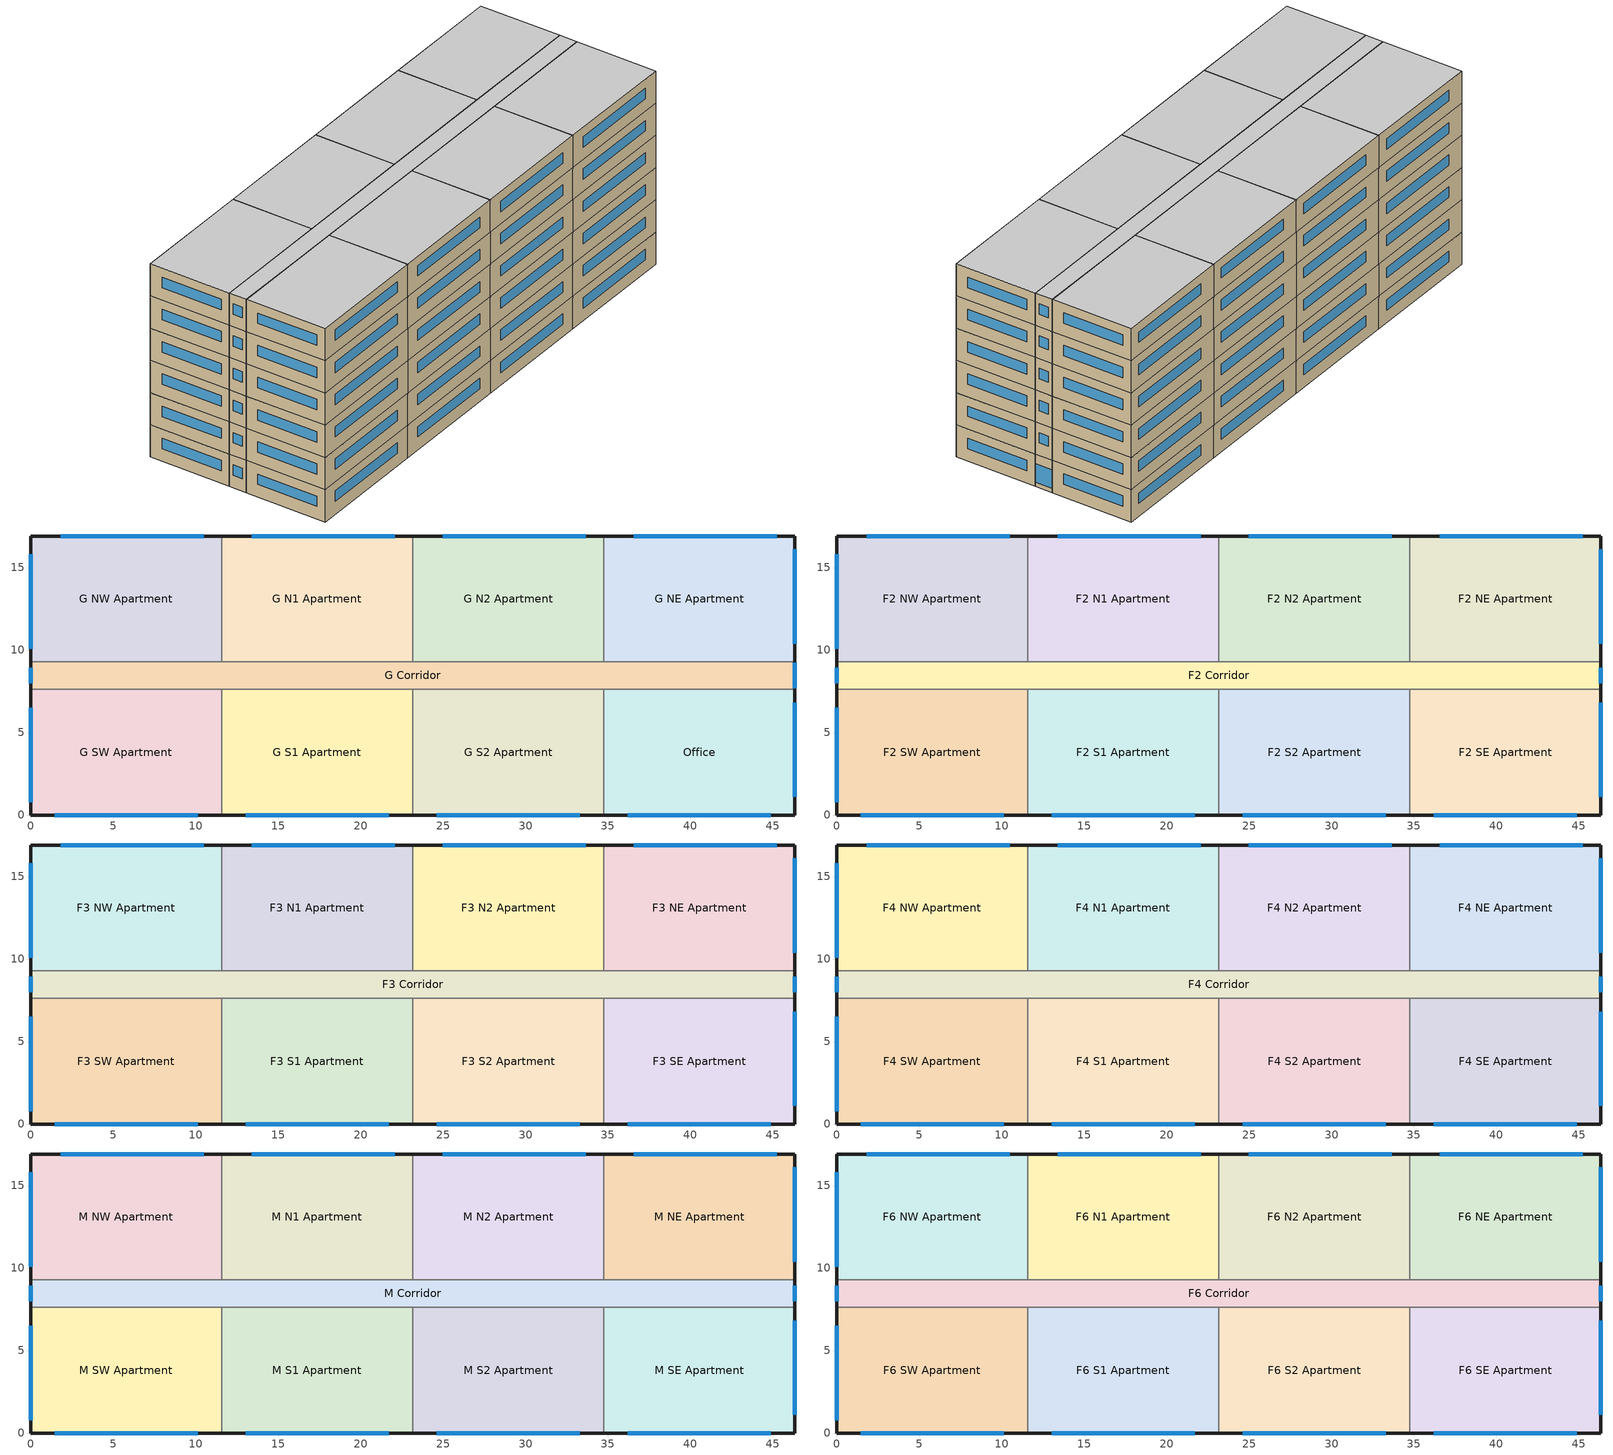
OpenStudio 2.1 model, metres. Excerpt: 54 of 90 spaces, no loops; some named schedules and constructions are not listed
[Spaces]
G S1 Apartment
 floor ground: 23.16,7.62 23.16,0 11.58,0 11.58,7.62 z0
 wall outside: 11.58,0 23.16,0 z0:3.05
 wall to G S2 Apartment: 23.16,0 23.16,7.62 z0:3.05
 wall to G Corridor: 23.16,7.62 11.58,7.62 z0:3.05
 wall to G SW Apartment: 11.58,7.62 11.58,0 z0:3.05
 window: 13.03,0 21.72,0 z1.19:2.17
Office
 floor ground: 46.33,7.62 46.33,0 34.75,0 34.75,7.62 z0
 wall outside: 34.75,0 46.33,0 46.33,7.62 z0:3.05
 wall to G S2 Apartment: 34.75,7.62 34.75,0 z0:3.05
 wall to G Corridor: 46.33,7.62 34.75,7.62 z0:3.05
 window: 36.19,0 44.88,0 / 46.33,1.1 46.33,6.81 z1.19:2.17
G S2 Apartment
 floor ground: 34.75,7.62 34.75,0 23.16,0 23.16,7.62 z0
 wall outside: 23.16,0 34.75,0 z0:3.05
 wall to G Corridor: 34.75,7.62 23.16,7.62 z0:3.05
 window: 24.61,0 33.3,0 z1.19:2.17
G Corridor
 floor ground: 46.33,9.3 46.33,7.62 0,7.62 0,9.3 z0
 wall outside: 46.33,7.62 46.33,9.3 / 0,9.3 0,7.62 z0:3.05
 wall to G NW Apartment: 11.58,9.3 0,9.3 z0:3.05
 wall to G NE Apartment: 46.33,9.3 34.75,9.3 z0:3.05
 wall to G N1 Apartment: 23.16,9.3 11.58,9.3 z0:3.05
 wall to G SW Apartment: 0,7.62 11.58,7.62 z0:3.05
 wall to G N2 Apartment: 34.75,9.3 23.16,9.3 z0:3.05
 window: 46.33,7.67 46.33,9.25 z0.41:2.13; 0,8.91 0,8 z1.19:2.17
G NW Apartment
 floor ground: 11.58,16.92 11.58,9.3 0,9.3 0,16.92 z0
 wall outside: 11.58,16.92 0,16.92 0,9.3 z0:3.05
 wall to G N1 Apartment: 11.58,9.3 11.58,16.92 z0:3.05
 window: 0,15.8 0,10.08 / 10.5,16.92 1.81,16.92 z1.19:2.17
G N1 Apartment
 floor ground: 23.16,16.92 23.16,9.3 11.58,9.3 11.58,16.92 z0
 wall outside: 23.16,16.92 11.58,16.92 z0:3.05
 wall to G N2 Apartment: 23.16,9.3 23.16,16.92 z0:3.05
 window: 22.08,16.92 13.4,16.92 z1.19:2.17
G N2 Apartment
 floor ground: 34.75,16.92 34.75,9.3 23.16,9.3 23.16,16.92 z0
 wall outside: 34.75,16.92 23.16,16.92 z0:3.05
 wall to G NE Apartment: 34.75,9.3 34.75,16.92 z0:3.05
 window: 33.66,16.92 24.98,16.92 z1.19:2.17
G NE Apartment
 floor ground: 46.33,16.92 46.33,9.3 34.75,9.3 34.75,16.92 z0
 wall outside: 46.33,9.3 46.33,16.92 34.75,16.92 z0:3.05
 window: 46.33,10.4 46.33,16.11 / 45.25,16.92 36.56,16.92 z1.19:2.17
G SW Apartment
 floor ground: 11.58,7.62 11.58,0 0,0 0,7.62 z0
 wall outside: 0,7.62 0,0 11.58,0 z0:3.05
 window: 0,6.5 0,0.79 / 1.45,0 10.13,0 z1.19:2.17
F2 N1 Apartment
 floor to G N1 Apartment: 23.16,16.92 23.16,9.3 11.58,9.3 11.58,16.92 z3.05
 wall outside: 23.16,16.92 11.58,16.92 z3.05:6.1
 wall to F2 Corridor: 11.58,9.3 23.16,9.3 z3.05:6.1
 wall to F2 N2 Apartment: 23.16,9.3 23.16,16.92 z3.05:6.1
 wall to F2 NW Apartment: 11.58,16.92 11.58,9.3 z3.05:6.1
 window: 22.08,16.92 13.4,16.92 z4.23:5.22
F2 Corridor
 floor to G Corridor: 46.33,9.3 46.33,7.62 0,7.62 0,9.3 z3.05
 wall outside: 0,9.3 0,7.62 / 46.33,7.62 46.33,9.3 z3.05:6.1
 wall to F2 SE Apartment: 34.75,7.62 46.33,7.62 z3.05:6.1
 wall to F2 SW Apartment: 0,7.62 11.58,7.62 z3.05:6.1
 wall to F2 N2 Apartment: 34.75,9.3 23.16,9.3 z3.05:6.1
 wall to F2 S1 Apartment: 11.58,7.62 23.16,7.62 z3.05:6.1
 wall to F2 S2 Apartment: 23.16,7.62 34.75,7.62 z3.05:6.1
 wall to F2 NE Apartment: 46.33,9.3 34.75,9.3 z3.05:6.1
 wall to F2 NW Apartment: 11.58,9.3 0,9.3 z3.05:6.1
 window: 0,8.91 0,8 / 46.33,8 46.33,8.91 z4.23:5.22
F2 S1 Apartment
 floor to G S1 Apartment: 23.16,7.62 23.16,0 11.58,0 11.58,7.62 z3.05
 wall outside: 11.58,0 23.16,0 z3.05:6.1
 wall to F2 S2 Apartment: 23.16,0 23.16,7.62 z3.05:6.1
 wall to F2 SW Apartment: 11.58,7.62 11.58,0 z3.05:6.1
 window: 13.03,0 21.72,0 z4.23:5.22
F2 NE Apartment
 floor to G NE Apartment: 46.33,16.92 46.33,9.3 34.75,9.3 34.75,16.92 z3.05
 wall outside: 46.33,9.3 46.33,16.92 34.75,16.92 z3.05:6.1
 wall to F2 N2 Apartment: 34.75,16.92 34.75,9.3 z3.05:6.1
 window: 45.25,16.92 36.56,16.92 / 46.33,10.4 46.33,16.11 z4.23:5.22
F2 SW Apartment
 floor to G SW Apartment: 11.58,7.62 11.58,0 0,0 0,7.62 z3.05
 wall outside: 0,7.62 0,0 11.58,0 z3.05:6.1
 window: 1.45,0 10.13,0 / 0,6.5 0,0.79 z4.23:5.22
F2 NW Apartment
 floor to G NW Apartment: 11.58,16.92 11.58,9.3 0,9.3 0,16.92 z3.05
 wall outside: 11.58,16.92 0,16.92 0,9.3 z3.05:6.1
 window: 10.5,16.92 1.81,16.92 / 0,15.8 0,10.08 z4.23:5.22
F2 SE Apartment
 floor to Office: 46.33,7.62 46.33,0 34.75,0 34.75,7.62 z3.05
 wall outside: 34.75,0 46.33,0 46.33,7.62 z3.05:6.1
 wall to F2 S2 Apartment: 34.75,7.62 34.75,0 z3.05:6.1
 window: 46.33,1.1 46.33,6.81 / 36.19,0 44.88,0 z4.23:5.22
F2 N2 Apartment
 floor to G N2 Apartment: 34.75,16.92 34.75,9.3 23.16,9.3 23.16,16.92 z3.05
 wall outside: 34.75,16.92 23.16,16.92 z3.05:6.1
 window: 33.66,16.92 24.98,16.92 z4.23:5.22
F2 S2 Apartment
 floor to G S2 Apartment: 34.75,7.62 34.75,0 23.16,0 23.16,7.62 z3.05
 wall outside: 23.16,0 34.75,0 z3.05:6.1
 window: 24.61,0 33.3,0 z4.23:5.22
F3 NE Apartment
 floor to F2 NE Apartment: 46.33,16.92 46.33,9.3 34.75,9.3 34.75,16.92 z6.1
 wall outside: 46.33,9.3 46.33,16.92 34.75,16.92 z6.1:9.14
 wall to F3 N2 Apartment: 34.75,16.92 34.75,9.3 z6.1:9.14
 wall to F3 Corridor: 34.75,9.3 46.33,9.3 z6.1:9.14
 window: 46.33,10.4 46.33,16.11 / 45.25,16.92 36.56,16.92 z7.28:8.27
F3 SE Apartment
 floor to F2 SE Apartment: 46.33,7.62 46.33,0 34.75,0 34.75,7.62 z6.1
 wall outside: 34.75,0 46.33,0 46.33,7.62 z6.1:9.14
 wall to F3 Corridor: 46.33,7.62 34.75,7.62 z6.1:9.14
 wall to F3 S2 Apartment: 34.75,7.62 34.75,0 z6.1:9.14
 window: 36.19,0 44.88,0 / 46.33,1.1 46.33,6.81 z7.28:8.27
F3 N2 Apartment
 floor to F2 N2 Apartment: 34.75,16.92 34.75,9.3 23.16,9.3 23.16,16.92 z6.1
 wall outside: 34.75,16.92 23.16,16.92 z6.1:9.14
 wall to F3 Corridor: 23.16,9.3 34.75,9.3 z6.1:9.14
 wall to F3 N1 Apartment: 23.16,16.92 23.16,9.3 z6.1:9.14
 window: 33.66,16.92 24.98,16.92 z7.28:8.27
F3 NW Apartment
 floor to F2 NW Apartment: 11.58,16.92 11.58,9.3 0,9.3 0,16.92 z6.1
 wall outside: 11.58,16.92 0,16.92 0,9.3 z6.1:9.14
 wall to F3 N1 Apartment: 11.58,9.3 11.58,16.92 z6.1:9.14
 wall to F3 Corridor: 0,9.3 11.58,9.3 z6.1:9.14
 window: 0,15.8 0,10.08 / 10.5,16.92 1.81,16.92 z7.28:8.27
F3 Corridor
 floor to F2 Corridor: 46.33,9.3 46.33,7.62 0,7.62 0,9.3 z6.1
 wall outside: 0,9.3 0,7.62 / 46.33,7.62 46.33,9.3 z6.1:9.14
 wall to F3 S2 Apartment: 23.16,7.62 34.75,7.62 z6.1:9.14
 wall to F3 N1 Apartment: 23.16,9.3 11.58,9.3 z6.1:9.14
 wall to F3 S1 Apartment: 11.58,7.62 23.16,7.62 z6.1:9.14
 wall to F3 SW Apartment: 0,7.62 11.58,7.62 z6.1:9.14
 window: 0,8.91 0,8 / 46.33,8 46.33,8.91 z7.28:8.27
F3 SW Apartment
 floor to F2 SW Apartment: 11.58,7.62 11.58,0 0,0 0,7.62 z6.1
 wall outside: 0,7.62 0,0 11.58,0 z6.1:9.14
 wall to F3 S1 Apartment: 11.58,0 11.58,7.62 z6.1:9.14
 window: 0,6.5 0,0.79 / 1.45,0 10.13,0 z7.28:8.27
F3 N1 Apartment
 floor to F2 N1 Apartment: 23.16,16.92 23.16,9.3 11.58,9.3 11.58,16.92 z6.1
 wall outside: 23.16,16.92 11.58,16.92 z6.1:9.14
 window: 22.08,16.92 13.4,16.92 z7.28:8.27
F3 S2 Apartment
 floor to F2 S2 Apartment: 34.75,7.62 34.75,0 23.16,0 23.16,7.62 z6.1
 wall outside: 23.16,0 34.75,0 z6.1:9.14
 wall to F3 S1 Apartment: 23.16,7.62 23.16,0 z6.1:9.14
 window: 24.61,0 33.3,0 z7.28:8.27
F3 S1 Apartment
 floor to F2 S1 Apartment: 23.16,7.62 23.16,0 11.58,0 11.58,7.62 z6.1
 wall outside: 11.58,0 23.16,0 z6.1:9.14
 window: 13.03,0 21.72,0 z7.28:8.27
F4 NE Apartment
 floor to F3 NE Apartment: 46.33,16.92 46.33,9.3 34.75,9.3 34.75,16.92 z9.14
 wall outside: 46.33,9.3 46.33,16.92 34.75,16.92 z9.14:12.19
 wall to F4 Corridor: 34.75,9.3 46.33,9.3 z9.14:12.19
 wall to F4 N2 Apartment: 34.75,16.92 34.75,9.3 z9.14:12.19
 window: 45.25,16.92 36.56,16.92 / 46.33,10.4 46.33,16.11 z10.33:11.32
F4 S2 Apartment
 floor to F3 S2 Apartment: 34.75,7.62 34.75,0 23.16,0 23.16,7.62 z9.14
 wall outside: 23.16,0 34.75,0 z9.14:12.19
 wall to F4 S1 Apartment: 23.16,7.62 23.16,0 z9.14:12.19
 wall to F4 Corridor: 34.75,7.62 23.16,7.62 z9.14:12.19
 wall to F4 SE Apartment: 34.75,0 34.75,7.62 z9.14:12.19
 window: 24.61,0 33.3,0 z10.33:11.32
F4 N2 Apartment
 floor to F3 N2 Apartment: 34.75,16.92 34.75,9.3 23.16,9.3 23.16,16.92 z9.14
 wall outside: 34.75,16.92 23.16,16.92 z9.14:12.19
 wall to F4 Corridor: 23.16,9.3 34.75,9.3 z9.14:12.19
 wall to F4 N1 Apartment: 23.16,16.92 23.16,9.3 z9.14:12.19
 window: 33.66,16.92 24.98,16.92 z10.33:11.32
F4 NW Apartment
 floor to F3 NW Apartment: 11.58,16.92 11.58,9.3 0,9.3 0,16.92 z9.14
 wall outside: 11.58,16.92 0,16.92 0,9.3 z9.14:12.19
 wall to F4 N1 Apartment: 11.58,9.3 11.58,16.92 z9.14:12.19
 wall to F4 Corridor: 0,9.3 11.58,9.3 z9.14:12.19
 window: 0,15.8 0,10.08 / 10.5,16.92 1.81,16.92 z10.33:11.32
F4 N1 Apartment
 floor to F3 N1 Apartment: 23.16,16.92 23.16,9.3 11.58,9.3 11.58,16.92 z9.14
 wall outside: 23.16,16.92 11.58,16.92 z9.14:12.19
 wall to F4 Corridor: 11.58,9.3 23.16,9.3 z9.14:12.19
 window: 22.08,16.92 13.4,16.92 z10.33:11.32
F4 Corridor
 floor to F3 Corridor: 46.33,9.3 46.33,7.62 0,7.62 0,9.3 z9.14
 wall outside: 0,9.3 0,7.62 / 46.33,7.62 46.33,9.3 z9.14:12.19
 wall to F4 SW Apartment: 0,7.62 11.58,7.62 z9.14:12.19
 wall to F4 S1 Apartment: 11.58,7.62 23.16,7.62 z9.14:12.19
 wall to F4 SE Apartment: 34.75,7.62 46.33,7.62 z9.14:12.19
 window: 0,8.91 0,8 / 46.33,8 46.33,8.91 z10.33:11.32
F4 SW Apartment
 floor to F3 SW Apartment: 11.58,7.62 11.58,0 0,0 0,7.62 z9.14
 wall outside: 0,7.62 0,0 11.58,0 z9.14:12.19
 wall to F4 S1 Apartment: 11.58,0 11.58,7.62 z9.14:12.19
 window: 1.45,0 10.13,0 / 0,6.5 0,0.79 z10.33:11.32
F4 SE Apartment
 floor to F3 SE Apartment: 46.33,7.62 46.33,0 34.75,0 34.75,7.62 z9.14
 wall outside: 34.75,0 46.33,0 46.33,7.62 z9.14:12.19
 window: 36.19,0 44.88,0 / 46.33,1.1 46.33,6.81 z10.33:11.32
F4 S1 Apartment
 floor to F3 S1 Apartment: 23.16,7.62 23.16,0 11.58,0 11.58,7.62 z9.14
 wall outside: 11.58,0 23.16,0 z9.14:12.19
 window: 13.03,0 21.72,0 z10.33:11.32
M S1 Apartment
 floor to F4 S1 Apartment: 23.16,7.62 23.16,0 11.58,0 11.58,7.62 z12.19
 wall outside: 11.58,0 23.16,0 z12.19:15.24
 wall to M Corridor: 23.16,7.62 11.58,7.62 z12.19:15.24
 wall to M S2 Apartment: 23.16,0 23.16,7.62 z12.19:15.24
 wall to M SW Apartment: 11.58,7.62 11.58,0 z12.19:15.24
 window: 13.03,0 21.72,0 z13.38:14.36
M Corridor
 floor to F4 Corridor: 46.33,9.3 46.33,7.62 0,7.62 0,9.3 z12.19
 wall outside: 46.33,7.62 46.33,9.3 / 0,9.3 0,7.62 z12.19:15.24
 wall to M SE Apartment: 34.75,7.62 46.33,7.62 z12.19:15.24
 wall to M NW Apartment: 11.58,9.3 0,9.3 z12.19:15.24
 wall to M SW Apartment: 0,7.62 11.58,7.62 z12.19:15.24
 wall to M N2 Apartment: 34.75,9.3 23.16,9.3 z12.19:15.24
 wall to M N1 Apartment: 23.16,9.3 11.58,9.3 z12.19:15.24
 wall to M NE Apartment: 46.33,9.3 34.75,9.3 z12.19:15.24
 wall to M S2 Apartment: 23.16,7.62 34.75,7.62 z12.19:15.24
 window: 46.33,8 46.33,8.91 / 0,8.91 0,8 z13.38:14.36
M NW Apartment
 floor to F4 NW Apartment: 11.58,16.92 11.58,9.3 0,9.3 0,16.92 z12.19
 wall outside: 11.58,16.92 0,16.92 0,9.3 z12.19:15.24
 wall to M N1 Apartment: 11.58,9.3 11.58,16.92 z12.19:15.24
 window: 0,15.8 0,10.08 / 10.5,16.92 1.81,16.92 z13.38:14.36
M N2 Apartment
 floor to F4 N2 Apartment: 34.75,16.92 34.75,9.3 23.16,9.3 23.16,16.92 z12.19
 wall outside: 34.75,16.92 23.16,16.92 z12.19:15.24
 wall to M NE Apartment: 34.75,9.3 34.75,16.92 z12.19:15.24
 wall to M N1 Apartment: 23.16,16.92 23.16,9.3 z12.19:15.24
 window: 33.66,16.92 24.98,16.92 z13.38:14.36
M SW Apartment
 floor to F4 SW Apartment: 11.58,7.62 11.58,0 0,0 0,7.62 z12.19
 wall outside: 0,7.62 0,0 11.58,0 z12.19:15.24
 window: 1.45,0 10.13,0 / 0,6.5 0,0.79 z13.38:14.36
M SE Apartment
 floor to F4 SE Apartment: 46.33,7.62 46.33,0 34.75,0 34.75,7.62 z12.19
 wall outside: 34.75,0 46.33,0 46.33,7.62 z12.19:15.24
 wall to M S2 Apartment: 34.75,7.62 34.75,0 z12.19:15.24
 window: 36.19,0 44.88,0 / 46.33,1.1 46.33,6.81 z13.38:14.36
M N1 Apartment
 floor to F4 N1 Apartment: 23.16,16.92 23.16,9.3 11.58,9.3 11.58,16.92 z12.19
 wall outside: 23.16,16.92 11.58,16.92 z12.19:15.24
 window: 22.08,16.92 13.4,16.92 z13.38:14.36
M NE Apartment
 floor to F4 NE Apartment: 46.33,16.92 46.33,9.3 34.75,9.3 34.75,16.92 z12.19
 wall outside: 46.33,9.3 46.33,16.92 34.75,16.92 z12.19:15.24
 window: 45.25,16.92 36.56,16.92 / 46.33,10.4 46.33,16.11 z13.38:14.36
M S2 Apartment
 floor to F4 S2 Apartment: 34.75,7.62 34.75,0 23.16,0 23.16,7.62 z12.19
 wall outside: 23.16,0 34.75,0 z12.19:15.24
 window: 24.61,0 33.3,0 z13.38:14.36
F6 S2 Apartment
 floor to M S2 Apartment: 34.75,7.62 34.75,0 23.16,0 23.16,7.62 z15.24
 wall outside: 23.16,0 34.75,0 z15.24:18.29
 wall to F6 Corridor: 34.75,7.62 23.16,7.62 z15.24:18.29
 wall to F6 S1 Apartment: 23.16,7.62 23.16,0 z15.24:18.29
 wall to F6 SE Apartment: 34.75,0 34.75,7.62 z15.24:18.29
 window: 24.61,0 33.3,0 z16.43:17.41
 ceiling to F7 S2 Apartment: 34.75,0 34.75,7.62 23.16,7.62 23.16,0 z18.29
F6 NE Apartment
 floor to M NE Apartment: 46.33,16.92 46.33,9.3 34.75,9.3 34.75,16.92 z15.24
 wall outside: 46.33,9.3 46.33,16.92 34.75,16.92 z15.24:18.29
 wall to F6 N2 Apartment: 34.75,16.92 34.75,9.3 z15.24:18.29
 wall to F6 Corridor: 34.75,9.3 46.33,9.3 z15.24:18.29
 window: 46.33,10.4 46.33,16.11 / 45.25,16.92 36.56,16.92 z16.43:17.41
 ceiling to F7 NE Apartment: 46.33,9.3 46.33,16.92 34.75,16.92 34.75,9.3 z18.29
F6 S1 Apartment
 floor to M S1 Apartment: 23.16,7.62 23.16,0 11.58,0 11.58,7.62 z15.24
 wall outside: 11.58,0 23.16,0 z15.24:18.29
 wall to F6 SW Apartment: 11.58,7.62 11.58,0 z15.24:18.29
 wall to F6 Corridor: 23.16,7.62 11.58,7.62 z15.24:18.29
 window: 13.03,0 21.72,0 z16.43:17.41
 ceiling to F7 S1 Apartment: 23.16,0 23.16,7.62 11.58,7.62 11.58,0 z18.29
F6 Corridor
 floor to M Corridor: 46.33,9.3 46.33,7.62 0,7.62 0,9.3 z15.24
 wall outside: 46.33,7.62 46.33,9.3 / 0,9.3 0,7.62 z15.24:18.29
 wall to F6 N1 Apartment: 23.16,9.3 11.58,9.3 z15.24:18.29
 wall to F6 SE Apartment: 34.75,7.62 46.33,7.62 z15.24:18.29
 wall to F6 SW Apartment: 0,7.62 11.58,7.62 z15.24:18.29
 wall to F6 N2 Apartment: 34.75,9.3 23.16,9.3 z15.24:18.29
 wall to F6 NW Apartment: 11.58,9.3 0,9.3 z15.24:18.29
 window: 46.33,8 46.33,8.91 / 0,8.91 0,8 z16.43:17.41
 ceiling to F7 Corridor: 46.33,7.62 46.33,9.3 0,9.3 0,7.62 z18.29
F6 SE Apartment
 floor to M SE Apartment: 46.33,7.62 46.33,0 34.75,0 34.75,7.62 z15.24
 wall outside: 34.75,0 46.33,0 46.33,7.62 z15.24:18.29
 window: 46.33,1.1 46.33,6.81 / 36.19,0 44.88,0 z16.43:17.41
 ceiling to F7 SE Apartment: 46.33,0 46.33,7.62 34.75,7.62 34.75,0 z18.29
F6 N1 Apartment
 floor to M N1 Apartment: 23.16,16.92 23.16,9.3 11.58,9.3 11.58,16.92 z15.24
 wall outside: 23.16,16.92 11.58,16.92 z15.24:18.29
 wall to F6 N2 Apartment: 23.16,9.3 23.16,16.92 z15.24:18.29
 wall to F6 NW Apartment: 11.58,16.92 11.58,9.3 z15.24:18.29
 window: 22.08,16.92 13.4,16.92 z16.43:17.41
 ceiling to F7 N1 Apartment: 23.16,9.3 23.16,16.92 11.58,16.92 11.58,9.3 z18.29
F6 NW Apartment
 floor to M NW Apartment: 11.58,16.92 11.58,9.3 0,9.3 0,16.92 z15.24
 wall outside: 11.58,16.92 0,16.92 0,9.3 z15.24:18.29
 window: 0,15.8 0,10.08 / 10.5,16.92 1.81,16.92 z16.43:17.41
 ceiling to F7 NW Apartment: 11.58,9.3 11.58,16.92 0,16.92 0,9.3 z18.29
F6 N2 Apartment
 floor to M N2 Apartment: 34.75,16.92 34.75,9.3 23.16,9.3 23.16,16.92 z15.24
 wall outside: 34.75,16.92 23.16,16.92 z15.24:18.29
 window: 33.66,16.92 24.98,16.92 z16.43:17.41
 ceiling to F7 N2 Apartment: 34.75,9.3 34.75,16.92 23.16,16.92 23.16,9.3 z18.29
F6 SW Apartment
 floor to M SW Apartment: 11.58,7.62 11.58,0 0,0 0,7.62 z15.24
 wall outside: 0,7.62 0,0 11.58,0 z15.24:18.29
 window: 1.45,0 10.13,0 / 0,6.5 0,0.79 z16.43:17.41
 ceiling to F7 SW Apartment: 11.58,0 11.58,7.62 0,7.62 0,0 z18.29
[Site]
Fort McMurray_AB_CAN: Latitude {deg}=56.65; Longitude {deg}=-111.22; Time Zone {hr}=-7; Elevation {m}=369; Terrain=City
[Building]
NECB 2011-HighriseApartment-NECB HDD Method-CAN_AB_Fort.McMurray.719320_CWEC.epw created: 2017-06-30 12:56:49 +0000: North Axis {deg}=0; Default Construction Set=NECB 2011 - HighApt - NECB HDD Method at climate 7b; Standards Number of Stories=10; Standards Number of Above Ground Stories=10; Standards Building Type=HighriseApartment
[Site:GroundTemperature:BuildingSurface]
19.527, 19.502, 19.536, 19.598, 20.002, 21.64, 22.225, 22.375, 21.449, 20.121, 19.802, 19.633
[Site:WaterMainsTemperature]
Calculation Method=Correlation; Annual Average Outdoor Air Temperature {C}=1.125; Maximum Difference In Monthly Average Outdoor Air Temperatures {deltaC}=33.5
[SizingPeriod:DesignDay] Barometric Pressure {Pa}=96970; Sky Clearness=0; Rain Indicator=0; Snow Indicator=0; Day of Month=21; Daylight Saving Time Indicator=0; Humidity Indicating Type=Wetbulb; Dry-Bulb Temperature Range Modifier Type=DefaultMultipliers
Name | Maximum Dry-Bulb Temperature {C} | Daily Dry-Bulb Temperature Range {deltaC} | Humidity Indicating Conditions at Maximum Dry-Bulb | Wind Speed {m/s} | Wind Direction {deg} | Month | Day Type | Solar Model Indicator | ASHRAE Taub | ASHRAE Taud
Fort McMurray Ann Htg 99.6% Condns DB | -36.8 | 0 | -36.8 | 1 | 250 | 1 | WinterDesignDay | ASHRAEClearSky
Fort McMurray Ann Clg .4% Condns DB=>MWB | 28.9 | 12.1 | 17.7 | 3.8 | 260 | 7 | SummerDesignDay | ASHRAETau | 0.383 | 2.26
Fort McMurray Ann Clg .4% Condns WB=>MDB | 26.6 | 12.1 | 18.9 | 3.8 | 260 | 7 | SummerDesignDay | ASHRAETau | 0.383 | 2.26
[Material:NoMass]
CP02 CARPET PAD: Roughness=VeryRough; Thermal Resistance {m2-K/W}=0.21648; Thermal Absorptance=0.9; Solar Absorptance=0.7; Visible Absorptance=0.8
[Material]
Name | Roughness | Thickness {m} | Conductivity {W/m-K} | Density {kg/m3} | Specific Heat {J/kg-K} | Thermal Absorptance | Solar Absorptance | Visible Absorptance
100mm Normalweight concrete floor | MediumSmooth | 0.1016 | 2.31 | 2322 | 832
G01 13mm gypsum board | Smooth | 0.0127 | 0.16 | 800 | 1090 | 0.9 | 0.7 | 0.5
G05 25mm wood | MediumSmooth | 0.0254 | 0.15 | 608 | 1630 | 0.9 | 0.5 | 0.5
[Construction]
Typical Interior Floor: 100mm Normalweight concrete floor, CP02 CARPET PAD
Typical Interior Wall: G01 13mm gypsum board, G01 13mm gypsum board
Typical Interior Ceiling: CP02 CARPET PAD, 100mm Normalweight concrete floor
Typical Interior Window: Clear 3mm
Typical Interior Door; Typical Interior Partition: G05 25mm wood
Customized Fenestration: cond=0.220 tvis=0.220 tsol=0.232: Customized Fenestration:: cond=0.220 tvis=0.220 tsol=0.232
Customized Fenestration: cond=0.220 tvis=0.441 tsol=0.279: Customized Fenestration:: cond=0.220 tvis=0.441 tsol=0.279
Customized Fenestration: cond=0.220 tvis=0.294 tsol=0.332: Customized Fenestration:: cond=0.220 tvis=0.294 tsol=0.332
Customized Fenestration: cond=0.220 tvis=0.898 tsol=0.837: Customized Fenestration:: cond=0.220 tvis=0.898 tsol=0.837
[DefaultConstructionSet]
NECB 2011 - HighApt - NECB HDD Method at climate 7b: Default Exterior Surface Constructions=NECB 2011 - HighApt - NECB HDD Method at climate 7b; Default Interior Surface Constructions=Default Surface Constructions 2; Default Ground Contact Surface Constructions=NECB 2011 - HighApt - NECB HDD Method at climate 7b 1; Default Exterior SubSurface Constructions=NECB 2011 - HighApt - NECB HDD Method at climate 7b; Default Interior SubSurface Constructions=Default Sub Surface Constructions 2; Interior Partition Construction=Typical Interior Partition
[DefaultSurfaceConstructions]
Name | Floor Construction | Wall Construction | Roof Ceiling Construction
Default Surface Constructions 2 | Typical Interior Floor | Typical Interior Wall | Typical Interior Ceiling
NECB 2011 - HighApt - NECB HDD Method at climate 7b | Customized opaque construction {d366f31c-5e1b-44e9-bec3-b9d1b91777f0} to conductance of 0.162 | Customized opaque construction {3fd9c67f-c3ed-42a8-8e9b-9f1a8a21b817} to conductance of 0.21 | Customized opaque construction {fe942bce-660d-46c3-8f9d-2195fde5d9a6} to conductance of 0.162
NECB 2011 - HighApt - NECB HDD Method at climate 7b 1 | Customized opaque construction {e69c2010-902c-4441-b877-06f071f2fb08} to conductance of 0.757 | Customized opaque construction {e69c2010-902c-4441-b877-06f071f2fb08} to conductance of 0.284 | Customized opaque construction {e69c2010-902c-4441-b877-06f071f2fb08} to conductance of 0.284
[DefaultSubSurfaceConstructions]
Name | Fixed Window Construction | Operable Window Construction | Door Construction | Glass Door Construction | Overhead Door Construction | Skylight Construction | Tubular Daylight Dome Construction | Tubular Daylight Diffuser Construction
Default Sub Surface Constructions 2 | Typical Interior Window | Typical Interior Window | Typical Interior Door
NECB 2011 - HighApt - NECB HDD Method at climate 7b | Customized Fenestration: cond=0.220 tvis=0.220 tsol=0.232 | Customized Fenestration: cond=0.220 tvis=0.220 tsol=0.232 | Customized opaque construction {578ff861-0aa5-49e9-9908-b13e9e1a6b95} to conductance of 2.2 | Customized Fenestration: cond=0.220 tvis=0.441 tsol=0.279 | Customized opaque construction {8d263eaa-183d-49b6-bdcc-6f3e1338ba15} to conductance of 2.2 | Customized Fenestration: cond=0.220 tvis=0.294 tsol=0.332 | Customized Fenestration: cond=0.220 tvis=0.898 tsol=0.837 | Customized Fenestration: cond=0.220 tvis=0.898 tsol=0.837
[WindowMaterial:Glazing]
Clear 3mm: Optical Data Type=SpectralAverage; Thickness {m}=0.003; Solar Transmittance at Normal Incidence=0.837; Front Side Solar Reflectance at Normal Incidence=0.075; Back Side Solar Reflectance at Normal Incidence=0.075; Visible Transmittance at Normal Incidence=0.898; Front Side Visible Reflectance at Normal Incidence=0.081; Back Side Visible Reflectance at Normal Incidence=0.081; Infrared Transmittance at Normal Incidence=0; Front Side Infrared Hemispherical Emissivity=0.84; Back Side Infrared Hemispherical Emissivity=0.84; Conductivity {W/m-K}=0.9; Dirt Correction Factor for Solar and Visible Transmittance=1; Solar Diffusing=No
[WindowMaterial:SimpleGlazingSystem] U-Factor {W/m2-K}=2.2; Solar Heat Gain Coefficient=0.6; Visible Transmittance=0.21
Customized Fenestration:: cond=0.220 tvis=0.220 tsol=0.232; Customized Fenestration:: cond=0.220 tvis=0.441 tsol=0.279; Customized Fenestration:: cond=0.220 tvis=0.294 tsol=0.332; Customized Fenestration:: cond=0.220 tvis=0.898 tsol=0.837
[Space] Part of Total Floor Area=Yes
Name | Space Type | Building Story | Thermal Zone
F2 NE Apartment | Space Function Dwelling Unit(s) | Building Story 2 | Sp-F2 NE Apartment Sys-1 Flr-7 Sch-G HPlcmt-north ZN
F6 NE Apartment | Space Function Dwelling Unit(s) | Building Story 6 | Sp-F6 NE Apartment Sys-1 Flr-2 Sch-G HPlcmt-north ZN
F4 N1 Apartment | Space Function Dwelling Unit(s) | Building Story 4 | Sp-F4 N1 Apartment Sys-1 Flr-8 Sch-G HPlcmt-north ZN
F6 S1 Apartment | Space Function Dwelling Unit(s) | Building Story 6 | Sp-F6 S1 Apartment Sys-1 Flr-2 Sch-G HPlcmt-south ZN
F2 N1 Apartment | Space Function Dwelling Unit(s) | Building Story 2 | Sp-F2 N1 Apartment Sys-1 Flr-7 Sch-G HPlcmt-north ZN
F2 Corridor | Space Function Corr. < 2.4m wide-sch-G | Building Story 2 | Sp-F2 Corridor Sys-1 Flr-7 Sch-G HPlcmt-east ZN
F2 S1 Apartment | Space Function Dwelling Unit(s) | Building Story 2 | Sp-F2 S1 Apartment Sys-1 Flr-7 Sch-G HPlcmt-south ZN
F4 S2 Apartment | Space Function Dwelling Unit(s) | Building Story 4 | Sp-F4 S2 Apartment Sys-1 Flr-8 Sch-G HPlcmt-south ZN
F3 SE Apartment | Space Function Dwelling Unit(s) | Building Story 3 | Sp-F3 SE Apartment Sys-1 Flr-9 Sch-G HPlcmt-south ZN
F6 SE Apartment | Space Function Dwelling Unit(s) | Building Story 6 | Sp-F6 SE Apartment Sys-1 Flr-2 Sch-G HPlcmt-south ZN
M NE Apartment | Space Function Dwelling Unit(s) | Building Story 5 | Sp-M NE Apartment Sys-1 Flr-1 Sch-G HPlcmt-north ZN
F3 NW Apartment | Space Function Dwelling Unit(s) | Building Story 3 | Sp-F3 NW Apartment Sys-1 Flr-9 Sch-G HPlcmt-north ZN
F4 S1 Apartment | Space Function Dwelling Unit(s) | Building Story 4 | Sp-F4 S1 Apartment Sys-1 Flr-8 Sch-G HPlcmt-south ZN
M S1 Apartment | Space Function Dwelling Unit(s) | Building Story 5 | Sp-M S1 Apartment Sys-1 Flr-1 Sch-G HPlcmt-south ZN
M Corridor | Space Function Corr. < 2.4m wide-sch-G | Building Story 5 | Sp-M Corridor Sys-1 Flr-1 Sch-G HPlcmt-east ZN
F4 NE Apartment | Space Function Dwelling Unit(s) | Building Story 4 | Sp-F4 NE Apartment Sys-1 Flr-8 Sch-G HPlcmt-north ZN
F3 N1 Apartment | Space Function Dwelling Unit(s) | Building Story 3 | Sp-F3 N1 Apartment Sys-1 Flr-9 Sch-G HPlcmt-north ZN
F6 S2 Apartment | Space Function Dwelling Unit(s) | Building Story 6 | Sp-F6 S2 Apartment Sys-1 Flr-2 Sch-G HPlcmt-south ZN
F4 SW Apartment | Space Function Dwelling Unit(s) | Building Story 4 | Sp-F4 SW Apartment Sys-1 Flr-8 Sch-G HPlcmt-south ZN
F2 SW Apartment | Space Function Dwelling Unit(s) | Building Story 2 | Sp-F2 SW Apartment Sys-1 Flr-7 Sch-G HPlcmt-south ZN
G S1 Apartment | Space Function Dwelling Unit(s) | Building Story 1 | Sp-G S1 Apartment Sys-1 Flr-5 Sch-G HPlcmt-south ZN
Office | Space Function Office - enclosed | Building Story 1 | Sp-Office Sys-6 Flr-5 Sch-A HPlcmt-south ZN
G N2 Apartment | Space Function Dwelling Unit(s) | Building Story 1 | Sp-G N2 Apartment Sys-1 Flr-5 Sch-G HPlcmt-north ZN
F3 NE Apartment | Space Function Dwelling Unit(s) | Building Story 3 | Sp-F3 NE Apartment Sys-1 Flr-9 Sch-G HPlcmt-north ZN
G S2 Apartment | Space Function Dwelling Unit(s) | Building Story 1 | Sp-G S2 Apartment Sys-1 Flr-5 Sch-G HPlcmt-south ZN
M SW Apartment | Space Function Dwelling Unit(s) | Building Story 5 | Sp-M SW Apartment Sys-1 Flr-1 Sch-G HPlcmt-south ZN
F6 Corridor | Space Function Corr. < 2.4m wide-sch-G | Building Story 6 | Sp-F6 Corridor Sys-1 Flr-2 Sch-G HPlcmt-east ZN
F4 N2 Apartment | Space Function Dwelling Unit(s) | Building Story 4 | Sp-F4 N2 Apartment Sys-1 Flr-8 Sch-G HPlcmt-north ZN
M NW Apartment | Space Function Dwelling Unit(s) | Building Story 5 | Sp-M NW Apartment Sys-1 Flr-1 Sch-G HPlcmt-north ZN
M N2 Apartment | Space Function Dwelling Unit(s) | Building Story 5 | Sp-M N2 Apartment Sys-1 Flr-1 Sch-G HPlcmt-north ZN
F4 NW Apartment | Space Function Dwelling Unit(s) | Building Story 4 | Sp-F4 NW Apartment Sys-1 Flr-8 Sch-G HPlcmt-north ZN
G Corridor | Space Function Corr. < 2.4m wide-sch-G | Building Story 1 | Sp-G Corridor Sys-1 Flr-5 Sch-G HPlcmt-east ZN
F4 Corridor | Space Function Corr. < 2.4m wide-sch-G | Building Story 4 | Sp-F4 Corridor Sys-1 Flr-8 Sch-G HPlcmt-east ZN
F3 S1 Apartment | Space Function Dwelling Unit(s) | Building Story 3 | Sp-F3 S1 Apartment Sys-1 Flr-9 Sch-G HPlcmt-south ZN
G NW Apartment | Space Function Dwelling Unit(s) | Building Story 1 | Sp-G NW Apartment Sys-1 Flr-5 Sch-G HPlcmt-north ZN
G N1 Apartment | Space Function Dwelling Unit(s) | Building Story 1 | Sp-G N1 Apartment Sys-1 Flr-5 Sch-G HPlcmt-north ZN
F3 N2 Apartment | Space Function Dwelling Unit(s) | Building Story 3 | Sp-F3 N2 Apartment Sys-1 Flr-9 Sch-G HPlcmt-north ZN
F2 NW Apartment | Space Function Dwelling Unit(s) | Building Story 2 | Sp-F2 NW Apartment Sys-1 Flr-7 Sch-G HPlcmt-north ZN
F2 S2 Apartment | Space Function Dwelling Unit(s) | Building Story 2 | Sp-F2 S2 Apartment Sys-1 Flr-7 Sch-G HPlcmt-south ZN
F2 SE Apartment | Space Function Dwelling Unit(s) | Building Story 2 | Sp-F2 SE Apartment Sys-1 Flr-7 Sch-G HPlcmt-south ZN
F3 S2 Apartment | Space Function Dwelling Unit(s) | Building Story 3 | Sp-F3 S2 Apartment Sys-1 Flr-9 Sch-G HPlcmt-south ZN
M N1 Apartment | Space Function Dwelling Unit(s) | Building Story 5 | Sp-M N1 Apartment Sys-1 Flr-1 Sch-G HPlcmt-north ZN
G SW Apartment | Space Function Dwelling Unit(s) | Building Story 1 | Sp-G SW Apartment Sys-1 Flr-5 Sch-G HPlcmt-south ZN
F3 Corridor | Space Function Corr. < 2.4m wide-sch-G | Building Story 3 | Sp-F3 Corridor Sys-1 Flr-9 Sch-G HPlcmt-east ZN
F6 N1 Apartment | Space Function Dwelling Unit(s) | Building Story 6 | Sp-F6 N1 Apartment Sys-1 Flr-2 Sch-G HPlcmt-north ZN
F2 N2 Apartment | Space Function Dwelling Unit(s) | Building Story 2 | Sp-F2 N2 Apartment Sys-1 Flr-7 Sch-G HPlcmt-north ZN
F6 N2 Apartment | Space Function Dwelling Unit(s) | Building Story 6 | Sp-F6 N2 Apartment Sys-1 Flr-2 Sch-G HPlcmt-north ZN
M SE Apartment | Space Function Dwelling Unit(s) | Building Story 5 | Sp-M SE Apartment Sys-1 Flr-1 Sch-G HPlcmt-south ZN
F6 NW Apartment | Space Function Dwelling Unit(s) | Building Story 6 | Sp-F6 NW Apartment Sys-1 Flr-2 Sch-G HPlcmt-north ZN
G NE Apartment | Space Function Dwelling Unit(s) | Building Story 1 | Sp-G NE Apartment Sys-1 Flr-5 Sch-G HPlcmt-north ZN
F3 SW Apartment | Space Function Dwelling Unit(s) | Building Story 3 | Sp-F3 SW Apartment Sys-1 Flr-9 Sch-G HPlcmt-south ZN
F6 SW Apartment | Space Function Dwelling Unit(s) | Building Story 6 | Sp-F6 SW Apartment Sys-1 Flr-2 Sch-G HPlcmt-south ZN
F4 SE Apartment | Space Function Dwelling Unit(s) | Building Story 4 | Sp-F4 SE Apartment Sys-1 Flr-8 Sch-G HPlcmt-south ZN
M S2 Apartment | Space Function Dwelling Unit(s) | Building Story 5 | Sp-M S2 Apartment Sys-1 Flr-1 Sch-G HPlcmt-south ZN
[BuildingStory]
Name | Nominal Z Coordinate {m}
Building Story 1 | 0
Building Story 2 | 3.0478
Building Story 3 | 6.0957
Building Story 4 | 9.1435
Building Story 5 | 12.1914
Building Story 6 | 15.2393
[SpaceType] Standards Building Type=Space Function
Name | Default Schedule Set | Design Specification Outdoor Air Object | Standards Space Type
Space Function Office - enclosed | Space Function Office - enclosed Schedule Set | Space Function Office - enclosed Ventilation | Office - enclosed
Space Function Corr. < 2.4m wide-sch-G | Space Function Corr. < 2.4m wide-sch-G Schedule Set | Space Function Corr. < 2.4m wide-sch-G Ventilation | Corr. < 2.4m wide-sch-G
Space Function Dwelling Unit(s) | Space Function Dwelling Unit(s) Schedule Set | Space Function Dwelling Unit(s) Ventilation | Dwelling Unit(s)
[People:Definition] Number of People Calculation Method=People/Area; Fraction Radiant=0.3
Name | People per Space Floor Area {person/m2}
Space Function Corr. < 2.4m wide-sch-G People Definition | 0.0100104
Space Function Dwelling Unit(s) People Definition | 0.0166841
Space Function Office - enclosed People Definition | 0.0500522
[People] Work Efficiency Schedule=Work Efficiency Schedule; Clothing Insulation Schedule=Clothing Schedule; Air Velocity Schedule=Air Velocity Schedule
Name | People Definition | Space or SpaceType
Space Function Corr. < 2.4m wide-sch-G People | Space Function Corr. < 2.4m wide-sch-G People Definition | Space Function Corr. < 2.4m wide-sch-G
Space Function Dwelling Unit(s) People | Space Function Dwelling Unit(s) People Definition | Space Function Dwelling Unit(s)
Space Function Office - enclosed People | Space Function Office - enclosed People Definition | Space Function Office - enclosed
[Lights:Definition] Design Level Calculation Method=Watts/Area; Fraction Radiant=0.5; Fraction Visible=0.2
Name | Watts per Space Floor Area {W/m2}
Space Function Corr. < 2.4m wide-sch-G Lights Definition | 8.39993
Space Function Dwelling Unit(s) Lights Definition | 4.99996
Space Function Office - enclosed Lights Definition | 11.8999
[Lights]
Name | Lights Definition | Space or SpaceType
Space Function Corr. < 2.4m wide-sch-G Lights | Space Function Corr. < 2.4m wide-sch-G Lights Definition | Space Function Corr. < 2.4m wide-sch-G
Space Function Dwelling Unit(s) Lights | Space Function Dwelling Unit(s) Lights Definition | Space Function Dwelling Unit(s)
Space Function Office - enclosed Lights | Space Function Office - enclosed Lights Definition | Space Function Office - enclosed
[DesignSpecification:OutdoorAir] Outdoor Air Method=Sum
Name | Outdoor Air Flow per Floor Area {m3/s-m2}
Space Function Corr. < 2.4m wide-sch-G Ventilation | 0.0003048
Space Function Dwelling Unit(s) Ventilation | 0.00034544
Space Function Office - enclosed Ventilation | 0.0004318
[DefaultScheduleSet] People Activity Level Schedule=NECB-Activity; Infiltration Schedule=Always On
Name | Number of People Schedule | Lighting Schedule | Electric Equipment Schedule
Space Function Corr. < 2.4m wide-sch-G Schedule Set; Space Function Dwelling Unit(s) Schedule Set | NECB-G-Occupancy | NECB-G-Lighting | NECB-G-Electric-Equipment
Space Function Office - enclosed Schedule Set | NECB-A-Occupancy | NECB-A-Lighting | NECB-A-Electric-Equipment
[ThermostatSetpoint:DualSetpoint]
Name | Heating Setpoint Temperature Schedule | Cooling Setpoint Temperature Schedule
Space Function Dwelling Unit(s) Thermostat 80; Space Function Dwelling Unit(s) Thermostat 81; Space Function Dwelling Unit(s) Thermostat 82; Space Function Dwelling Unit(s) Thermostat 83; Space Function Corr. < 2.4m wide-sch-G Thermostat 11; Space Function Dwelling Unit(s) Thermostat 84; Space Function Dwelling Unit(s) Thermostat 85; Space Function Dwelling Unit(s) Thermostat 86; Space Function Dwelling Unit(s) Thermostat 87; Space Function Dwelling Unit(s) Thermostat 88; Space Function Dwelling Unit(s) Thermostat 89; Space Function Dwelling Unit(s) Thermostat 90; Space Function Dwelling Unit(s) Thermostat 91; Space Function Corr. < 2.4m wide-sch-G Thermostat 12; Space Function Dwelling Unit(s) Thermostat 92; Space Function Dwelling Unit(s) Thermostat 93; Space Function Dwelling Unit(s) Thermostat 94; Space Function Dwelling Unit(s) Thermostat 95; Space Function Dwelling Unit(s) Thermostat 112; Space Function Dwelling Unit(s) Thermostat 113; Space Function Dwelling Unit(s) Thermostat 114; Space Function Dwelling Unit(s) Thermostat 115; Space Function Corr. < 2.4m wide-sch-G Thermostat 15; Space Function Dwelling Unit(s) Thermostat 116; Space Function Dwelling Unit(s) Thermostat 117; Space Function Dwelling Unit(s) Thermostat 118; Space Function Dwelling Unit(s) Thermostat 127; Space Function Dwelling Unit(s) Thermostat 128; Space Function Dwelling Unit(s) Thermostat 129; Space Function Dwelling Unit(s) Thermostat 130; Space Function Corr. < 2.4m wide-sch-G Thermostat 17; Space Function Dwelling Unit(s) Thermostat 131; Space Function Dwelling Unit(s) Thermostat 132; Space Function Dwelling Unit(s) Thermostat 133; Space Function Dwelling Unit(s) Thermostat 134; Space Function Dwelling Unit(s) Thermostat 135; Space Function Dwelling Unit(s) Thermostat 136; Space Function Dwelling Unit(s) Thermostat 137; Space Function Dwelling Unit(s) Thermostat 138; Space Function Corr. < 2.4m wide-sch-G Thermostat 18; Space Function Dwelling Unit(s) Thermostat 139; Space Function Dwelling Unit(s) Thermostat 140; Space Function Dwelling Unit(s) Thermostat 141; Space Function Dwelling Unit(s) Thermostat 142; Space Function Dwelling Unit(s) Thermostat 143; Space Function Dwelling Unit(s) Thermostat 144; Space Function Dwelling Unit(s) Thermostat 145; Space Function Dwelling Unit(s) Thermostat 146; Space Function Corr. < 2.4m wide-sch-G Thermostat 19; Space Function Dwelling Unit(s) Thermostat 147; Space Function Dwelling Unit(s) Thermostat 148; Space Function Dwelling Unit(s) Thermostat 149; Space Function Dwelling Unit(s) Thermostat 150 | NECB-G-Thermostat Setpoint-Heating | NECB-G-Thermostat Setpoint-Cooling
Space Function Office - enclosed Thermostat 2 | NECB-A-Thermostat Setpoint-Heating | NECB-A-Thermostat Setpoint-Cooling
[ElectricEquipment:Definition] Design Level Calculation Method=Watts/Area; Fraction Radiant=0.5
Name | Watts per Space Floor Area {W/m2}
Space Function Dwelling Unit(s) Elec Equip Definition | 4.99996
Space Function Office - enclosed Elec Equip Definition | 7.49994
[ElectricEquipment]
Name | Electric Equipment Definition | Space or SpaceType
Space Function Dwelling Unit(s) Elec Equip | Space Function Dwelling Unit(s) Elec Equip Definition | Space Function Dwelling Unit(s)
Space Function Office - enclosed Elec Equip | Space Function Office - enclosed Elec Equip Definition | Space Function Office - enclosed
[SpaceInfiltration:DesignFlowRate] Schedule=Always On Discrete; Design Flow Rate Calculation Method=Flow/ExteriorArea; Flow per Exterior Surface Area {m3/s-m2}=0.00025; Constant Term Coefficient=0; Temperature Term Coefficient=0; Velocity Term Coefficient=0.224; Velocity Squared Term Coefficient=0
Name | Space or SpaceType
F2 Corridor Infiltration | F2 Corridor
F2 N1 Apartment Infiltration | F2 N1 Apartment
F2 N2 Apartment Infiltration | F2 N2 Apartment
F2 NE Apartment Infiltration | F2 NE Apartment
F2 NW Apartment Infiltration | F2 NW Apartment
F2 S1 Apartment Infiltration | F2 S1 Apartment
F2 S2 Apartment Infiltration | F2 S2 Apartment
F2 SE Apartment Infiltration | F2 SE Apartment
F2 SW Apartment Infiltration | F2 SW Apartment
F3 Corridor Infiltration | F3 Corridor
F3 N1 Apartment Infiltration | F3 N1 Apartment
F3 N2 Apartment Infiltration | F3 N2 Apartment
F3 NE Apartment Infiltration | F3 NE Apartment
F3 NW Apartment Infiltration | F3 NW Apartment
F3 S1 Apartment Infiltration | F3 S1 Apartment
F3 S2 Apartment Infiltration | F3 S2 Apartment
F3 SE Apartment Infiltration | F3 SE Apartment
F3 SW Apartment Infiltration | F3 SW Apartment
F4 Corridor Infiltration | F4 Corridor
F4 N1 Apartment Infiltration | F4 N1 Apartment
F4 N2 Apartment Infiltration | F4 N2 Apartment
F4 NE Apartment Infiltration | F4 NE Apartment
F4 NW Apartment Infiltration | F4 NW Apartment
F4 S1 Apartment Infiltration | F4 S1 Apartment
F4 S2 Apartment Infiltration | F4 S2 Apartment
F4 SE Apartment Infiltration | F4 SE Apartment
F4 SW Apartment Infiltration | F4 SW Apartment
F6 Corridor Infiltration | F6 Corridor
F6 N1 Apartment Infiltration | F6 N1 Apartment
F6 N2 Apartment Infiltration | F6 N2 Apartment
F6 NE Apartment Infiltration | F6 NE Apartment
F6 NW Apartment Infiltration | F6 NW Apartment
F6 S1 Apartment Infiltration | F6 S1 Apartment
F6 S2 Apartment Infiltration | F6 S2 Apartment
F6 SE Apartment Infiltration | F6 SE Apartment
F6 SW Apartment Infiltration | F6 SW Apartment
G Corridor Infiltration | G Corridor
G N1 Apartment Infiltration | G N1 Apartment
G N2 Apartment Infiltration | G N2 Apartment
G NE Apartment Infiltration | G NE Apartment
G NW Apartment Infiltration | G NW Apartment
G S1 Apartment Infiltration | G S1 Apartment
G S2 Apartment Infiltration | G S2 Apartment
G SW Apartment Infiltration | G SW Apartment
M Corridor Infiltration | M Corridor
M N1 Apartment Infiltration | M N1 Apartment
M N2 Apartment Infiltration | M N2 Apartment
M NE Apartment Infiltration | M NE Apartment
M NW Apartment Infiltration | M NW Apartment
M S1 Apartment Infiltration | M S1 Apartment
M S2 Apartment Infiltration | M S2 Apartment
M SE Apartment Infiltration | M SE Apartment
M SW Apartment Infiltration | M SW Apartment
Office Infiltration | Office
[ThermalZone] Use Ideal Air Loads=No
Name | Thermostat
Sp-M N2 Apartment Sys-1 Flr-1 Sch-G HPlcmt-north ZN | Space Function Dwelling Unit(s) Thermostat 80
Sp-M NE Apartment Sys-1 Flr-1 Sch-G HPlcmt-north ZN | Space Function Dwelling Unit(s) Thermostat 81
Sp-M NW Apartment Sys-1 Flr-1 Sch-G HPlcmt-north ZN | Space Function Dwelling Unit(s) Thermostat 82
Sp-M N1 Apartment Sys-1 Flr-1 Sch-G HPlcmt-north ZN | Space Function Dwelling Unit(s) Thermostat 83
Sp-M Corridor Sys-1 Flr-1 Sch-G HPlcmt-east ZN | Space Function Corr. < 2.4m wide-sch-G Thermostat 11
Sp-M S2 Apartment Sys-1 Flr-1 Sch-G HPlcmt-south ZN | Space Function Dwelling Unit(s) Thermostat 84
Sp-M SW Apartment Sys-1 Flr-1 Sch-G HPlcmt-south ZN | Space Function Dwelling Unit(s) Thermostat 85
Sp-M S1 Apartment Sys-1 Flr-1 Sch-G HPlcmt-south ZN | Space Function Dwelling Unit(s) Thermostat 86
Sp-M SE Apartment Sys-1 Flr-1 Sch-G HPlcmt-south ZN | Space Function Dwelling Unit(s) Thermostat 87
Sp-F6 NW Apartment Sys-1 Flr-2 Sch-G HPlcmt-north ZN | Space Function Dwelling Unit(s) Thermostat 88
Sp-F6 N2 Apartment Sys-1 Flr-2 Sch-G HPlcmt-north ZN | Space Function Dwelling Unit(s) Thermostat 89
Sp-F6 N1 Apartment Sys-1 Flr-2 Sch-G HPlcmt-north ZN | Space Function Dwelling Unit(s) Thermostat 90
Sp-F6 NE Apartment Sys-1 Flr-2 Sch-G HPlcmt-north ZN | Space Function Dwelling Unit(s) Thermostat 91
Sp-F6 Corridor Sys-1 Flr-2 Sch-G HPlcmt-east ZN | Space Function Corr. < 2.4m wide-sch-G Thermostat 12
Sp-F6 SW Apartment Sys-1 Flr-2 Sch-G HPlcmt-south ZN | Space Function Dwelling Unit(s) Thermostat 92
Sp-F6 SE Apartment Sys-1 Flr-2 Sch-G HPlcmt-south ZN | Space Function Dwelling Unit(s) Thermostat 93
Sp-F6 S1 Apartment Sys-1 Flr-2 Sch-G HPlcmt-south ZN | Space Function Dwelling Unit(s) Thermostat 94
Sp-F6 S2 Apartment Sys-1 Flr-2 Sch-G HPlcmt-south ZN | Space Function Dwelling Unit(s) Thermostat 95
Sp-G NW Apartment Sys-1 Flr-5 Sch-G HPlcmt-north ZN | Space Function Dwelling Unit(s) Thermostat 112
Sp-G N2 Apartment Sys-1 Flr-5 Sch-G HPlcmt-north ZN | Space Function Dwelling Unit(s) Thermostat 113
Sp-G NE Apartment Sys-1 Flr-5 Sch-G HPlcmt-north ZN | Space Function Dwelling Unit(s) Thermostat 114
Sp-G N1 Apartment Sys-1 Flr-5 Sch-G HPlcmt-north ZN | Space Function Dwelling Unit(s) Thermostat 115
Sp-G Corridor Sys-1 Flr-5 Sch-G HPlcmt-east ZN | Space Function Corr. < 2.4m wide-sch-G Thermostat 15
Sp-G SW Apartment Sys-1 Flr-5 Sch-G HPlcmt-south ZN | Space Function Dwelling Unit(s) Thermostat 116
Sp-G S1 Apartment Sys-1 Flr-5 Sch-G HPlcmt-south ZN | Space Function Dwelling Unit(s) Thermostat 117
Sp-G S2 Apartment Sys-1 Flr-5 Sch-G HPlcmt-south ZN | Space Function Dwelling Unit(s) Thermostat 118
Sp-F2 NW Apartment Sys-1 Flr-7 Sch-G HPlcmt-north ZN | Space Function Dwelling Unit(s) Thermostat 127
Sp-F2 N1 Apartment Sys-1 Flr-7 Sch-G HPlcmt-north ZN | Space Function Dwelling Unit(s) Thermostat 128
Sp-F2 N2 Apartment Sys-1 Flr-7 Sch-G HPlcmt-north ZN | Space Function Dwelling Unit(s) Thermostat 129
Sp-F2 NE Apartment Sys-1 Flr-7 Sch-G HPlcmt-north ZN | Space Function Dwelling Unit(s) Thermostat 130
Sp-F2 Corridor Sys-1 Flr-7 Sch-G HPlcmt-east ZN | Space Function Corr. < 2.4m wide-sch-G Thermostat 17
Sp-F2 SE Apartment Sys-1 Flr-7 Sch-G HPlcmt-south ZN | Space Function Dwelling Unit(s) Thermostat 131
Sp-F2 SW Apartment Sys-1 Flr-7 Sch-G HPlcmt-south ZN | Space Function Dwelling Unit(s) Thermostat 132
Sp-F2 S2 Apartment Sys-1 Flr-7 Sch-G HPlcmt-south ZN | Space Function Dwelling Unit(s) Thermostat 133
Sp-F2 S1 Apartment Sys-1 Flr-7 Sch-G HPlcmt-south ZN | Space Function Dwelling Unit(s) Thermostat 134
Sp-F4 N2 Apartment Sys-1 Flr-8 Sch-G HPlcmt-north ZN | Space Function Dwelling Unit(s) Thermostat 135
Sp-F4 NE Apartment Sys-1 Flr-8 Sch-G HPlcmt-north ZN | Space Function Dwelling Unit(s) Thermostat 136
Sp-F4 NW Apartment Sys-1 Flr-8 Sch-G HPlcmt-north ZN | Space Function Dwelling Unit(s) Thermostat 137
Sp-F4 N1 Apartment Sys-1 Flr-8 Sch-G HPlcmt-north ZN | Space Function Dwelling Unit(s) Thermostat 138
Sp-F4 Corridor Sys-1 Flr-8 Sch-G HPlcmt-east ZN | Space Function Corr. < 2.4m wide-sch-G Thermostat 18
Sp-F4 S2 Apartment Sys-1 Flr-8 Sch-G HPlcmt-south ZN | Space Function Dwelling Unit(s) Thermostat 139
Sp-F4 SW Apartment Sys-1 Flr-8 Sch-G HPlcmt-south ZN | Space Function Dwelling Unit(s) Thermostat 140
Sp-F4 S1 Apartment Sys-1 Flr-8 Sch-G HPlcmt-south ZN | Space Function Dwelling Unit(s) Thermostat 141
Sp-F4 SE Apartment Sys-1 Flr-8 Sch-G HPlcmt-south ZN | Space Function Dwelling Unit(s) Thermostat 142
Sp-F3 N1 Apartment Sys-1 Flr-9 Sch-G HPlcmt-north ZN | Space Function Dwelling Unit(s) Thermostat 143
Sp-F3 NW Apartment Sys-1 Flr-9 Sch-G HPlcmt-north ZN | Space Function Dwelling Unit(s) Thermostat 144
Sp-F3 N2 Apartment Sys-1 Flr-9 Sch-G HPlcmt-north ZN | Space Function Dwelling Unit(s) Thermostat 145
Sp-F3 NE Apartment Sys-1 Flr-9 Sch-G HPlcmt-north ZN | Space Function Dwelling Unit(s) Thermostat 146
Sp-F3 Corridor Sys-1 Flr-9 Sch-G HPlcmt-east ZN | Space Function Corr. < 2.4m wide-sch-G Thermostat 19
Sp-F3 SE Apartment Sys-1 Flr-9 Sch-G HPlcmt-south ZN | Space Function Dwelling Unit(s) Thermostat 147
Sp-F3 SW Apartment Sys-1 Flr-9 Sch-G HPlcmt-south ZN | Space Function Dwelling Unit(s) Thermostat 148
Sp-F3 S2 Apartment Sys-1 Flr-9 Sch-G HPlcmt-south ZN | Space Function Dwelling Unit(s) Thermostat 149
Sp-F3 S1 Apartment Sys-1 Flr-9 Sch-G HPlcmt-south ZN | Space Function Dwelling Unit(s) Thermostat 150
Sp-Office Sys-6 Flr-5 Sch-A HPlcmt-south ZN | Space Function Office - enclosed Thermostat 2
[Schedule:Ruleset]
Clothing Schedule: Default Day Schedule=Clothing Schedule Default Winter Clothes
Air Velocity Schedule: Default Day Schedule=Air Velocity Schedule Default
Work Efficiency Schedule: Default Day Schedule=Work Efficiency Schedule Default
NECB-G-Occupancy: Default Day Schedule=NECB-G-Occupancy Default
NECB-Activity: Default Day Schedule=NECB-Activity Default; Summer Design Day Schedule=NECB-Activity Summer Design Day; Winter Design Day Schedule=NECB-Activity Winter Design Day
NECB-G-Lighting: Default Day Schedule=NECB-G-Lighting Default
NECB-G-Electric-Equipment: Default Day Schedule=NECB-G-Electric-Equipment Default
Always On: Default Day Schedule=Always On Default
NECB-G-Thermostat Setpoint-Heating: Default Day Schedule=NECB-G-Thermostat Setpoint-Heating Default
NECB-G-Thermostat Setpoint-Cooling: Default Day Schedule=NECB-G-Thermostat Setpoint-Cooling Default
NECB-A-Occupancy: Default Day Schedule=NECB-A-Occupancy Default
NECB-A-Lighting: Default Day Schedule=NECB-A-Lighting Default
NECB-A-Electric-Equipment: Default Day Schedule=NECB-A-Electric-Equipment Default
NECB-A-Thermostat Setpoint-Heating: Default Day Schedule=NECB-A-Thermostat Setpoint-Heating Default
NECB-A-Thermostat Setpoint-Cooling: Default Day Schedule=NECB-A-Thermostat Setpoint-Cooling Default
[Schedule:Day]
NECB-G-Thermostat Setpoint-Heating Default: 1, 0, 22, 7, 0, 18, 8, 0, 20, 24, 0, 22
NECB-G-Thermostat Setpoint-Cooling Default: 24, 0, 24
[Schedule:Rule] Date Specification Type=DateRange; Start Month=1; Start Day=1; End Month=12; End Day=31
Name | Schedule Ruleset | Rule Order | Day Schedule | Apply Monday | Apply Tuesday | Apply Wednesday | Apply Thursday | Apply Friday | Apply Saturday | Apply Sunday
Schedule Rule 11 | NECB-G-Thermostat Setpoint-Heating | 2 | NECB-G-Thermostat Setpoint-Heating Default|Wkdy Day | Yes | Yes | Yes | Yes | Yes
Schedule Rule 12 | NECB-G-Thermostat Setpoint-Heating | 1 | NECB-G-Thermostat Setpoint-Heating Sat Day |  |  |  |  |  | Yes
Schedule Rule 13 | NECB-G-Thermostat Setpoint-Heating | 0 | NECB-G-Thermostat Setpoint-Heating Sun|Hol Day |  |  |  |  |  |  | Yes
Schedule Rule 14 | NECB-G-Thermostat Setpoint-Cooling | 2 | NECB-G-Thermostat Setpoint-Cooling Default|Wkdy Day | Yes | Yes | Yes | Yes | Yes
Schedule Rule 15 | NECB-G-Thermostat Setpoint-Cooling | 1 | NECB-G-Thermostat Setpoint-Cooling Sat Day |  |  |  |  |  | Yes
Schedule Rule 16 | NECB-G-Thermostat Setpoint-Cooling | 0 | NECB-G-Thermostat Setpoint-Cooling Sun|Hol Day |  |  |  |  |  |  | Yes
[Schedule:Constant]
Always On Discrete: Value=1
